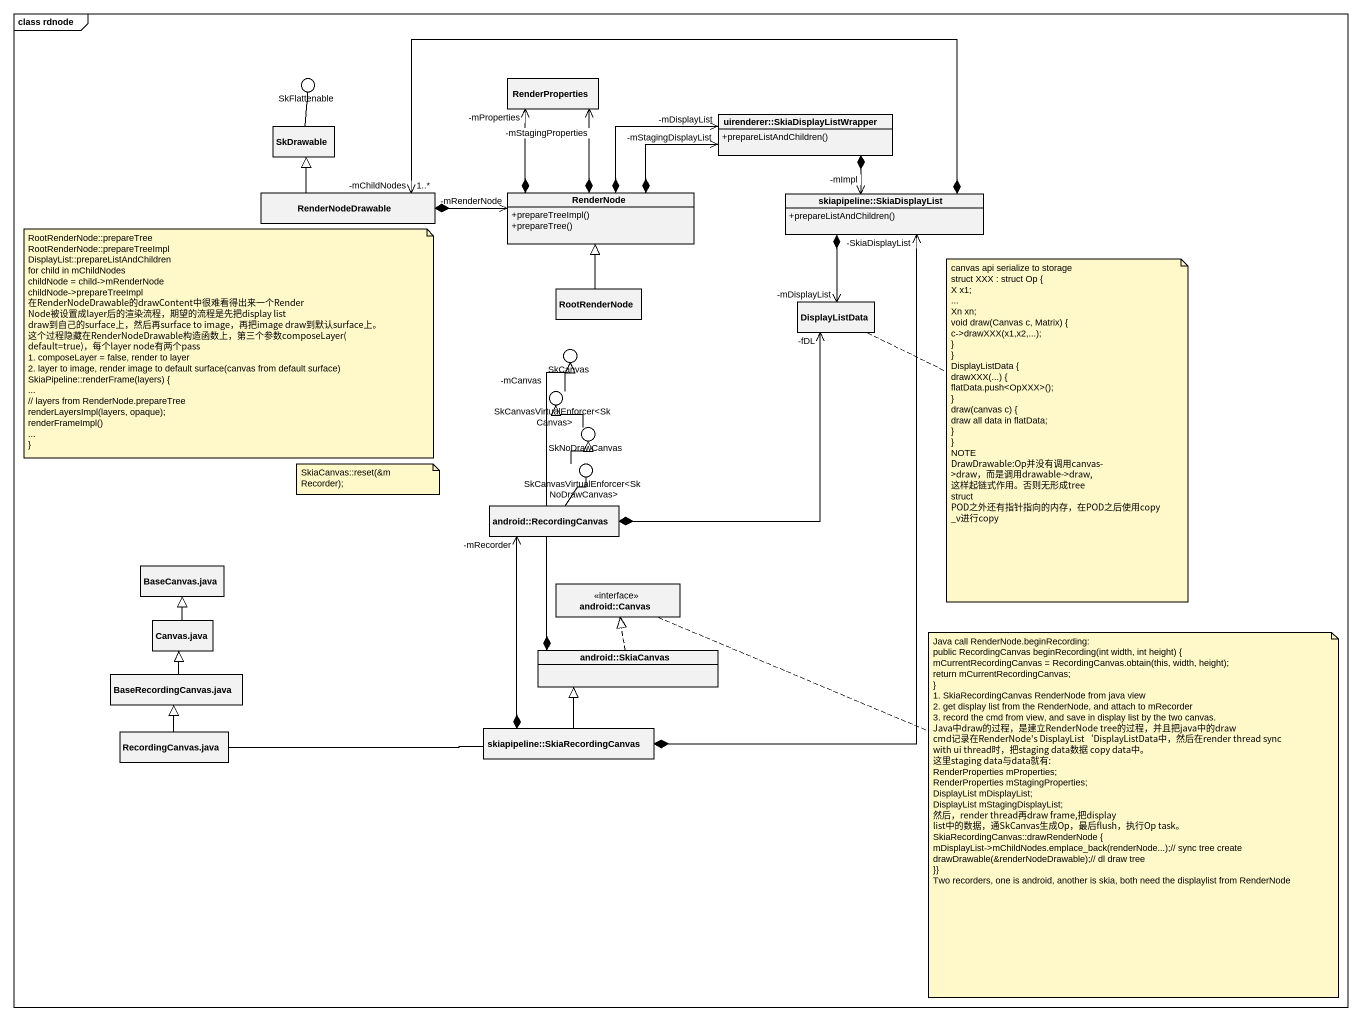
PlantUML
@startuml
mainframe class rdnode
allowmixing
hide circle
hide empty members
skinparam classAttributeIconSize 0
() SkFlattenable
class RenderProperties
class SkDrawable
class "uirenderer::SkiaDisplayListWrapper" as uirenderer {
  +prepareListAndChildren()
}
class RenderNodeDrawable
class RenderNode {
  +prepareTreeImpl()
  +prepareTree()
}
class "skiapipeline::SkiaDisplayList" as skiapipeline_SkiaDisplayList {
  +prepareListAndChildren()
}
class RootRenderNode
class DisplayListData
() SkCanvas
() "SkCanvasVirtualEnforcer<SkCanvas>" as SkCanvasVirtualEnforcer
() SkNoDrawCanvas
() "SkCanvasVirtualEnforcer<SkNoDrawCanvas>" as SkCanvasVirtualEnforcer_2
class "android::RecordingCanvas" as android_RecordingCanvas
class "BaseCanvas.java" as BaseCanvas_java
interface "android::Canvas" as android_Canvas
class "Canvas.java" as Canvas_java
class "android::SkiaCanvas" as android_SkiaCanvas
class "BaseRecordingCanvas.java" as BaseRecordingCanvas_java
class "RecordingCanvas.java" as RecordingCanvas_java
class "skiapipeline::SkiaRecordingCanvas" as skiapipeline
SkDrawable -up- SkFlattenable
uirenderer *--> "-mImpl" skiapipeline_SkiaDisplayList
RenderNodeDrawable -up-|> SkDrawable
RenderNodeDrawable *-right-> "-mRenderNode" RenderNode
RenderNode *-up-> "-mProperties" RenderProperties
RenderNode *-up-> "-mStagingProperties" RenderProperties
RenderNode *-right-> "-mDisplayList" uirenderer
RenderNode *-right-> "-mStagingDisplayList" uirenderer
skiapipeline_SkiaDisplayList *-left-> "-mChildNodes\n1..*" RenderNodeDrawable
skiapipeline_SkiaDisplayList *--> "-mDisplayList" DisplayListData
RootRenderNode -up-|> RenderNode
SkCanvasVirtualEnforcer -up-|> SkCanvas
SkNoDrawCanvas -up-|> SkCanvasVirtualEnforcer
SkCanvasVirtualEnforcer_2 -up-|> SkNoDrawCanvas
android_RecordingCanvas *-up-> "-fDL" DisplayListData
android_RecordingCanvas -up- SkCanvasVirtualEnforcer_2
Canvas_java -up-|> BaseCanvas_java
android_SkiaCanvas *-up-> "-mCanvas" SkCanvas
android_SkiaCanvas .up.|> android_Canvas
BaseRecordingCanvas_java -up-|> Canvas_java
RecordingCanvas_java -up-|> BaseRecordingCanvas_java
RecordingCanvas_java -right- skiapipeline
skiapipeline *-up-> "-SkiaDisplayList" skiapipeline_SkiaDisplayList
skiapipeline *-up-> "-mRecorder" android_RecordingCanvas
skiapipeline -up-|> android_SkiaCanvas
note as N1
  RootRenderNode::prepareTree
  RootRenderNode::prepareTreeImpl
  DisplayList::prepareListAndChildren
  for child in mChildNodes
  childNode = child->mRenderNode
  childNode->prepareTreeImpl
  在RenderNodeDrawable的drawContent中很难看得出来一个RenderNode被设置成layer后的渲染流程，期望的流程是先把display list draw到自己的surface上，然后再surface to image，再把image draw到默认surface上。
  这个过程隐藏在RenderNodeDrawable构造函数上，第三个参数composeLayer(default=true)，每个layer node有两个pass
  1. composeLayer = false, render to layer
  2. layer to image, render image to default surface(canvas from default surface)
  SkiaPipeline::renderFrame(layers) {
  ~...
  // layers from RenderNode.prepareTree
  renderLayersImpl(layers, opaque);
  renderFrameImpl()
  ~...
  ~}
end note
note right of DisplayListData
  canvas api serialize to storage
  struct XXX : struct Op {
  X x1;
  ~...
  Xn xn;
  void draw(Canvas c, Matrix) {
  c->drawXXX(x1,x2,...);
  ~}
  ~}
  DisplayListData {
  drawXXX(...) {
  flatData.push<OpXXX>();
  ~}
  draw(canvas c) {
  draw all data in flatData;
  ~}
  ~}
  NOTE
  DrawDrawable:Op并没有调用canvas->draw，而是调用drawable->draw,这样起链式作用。否则无形成tree
  struct POD之外还有指针指向的内存，在POD之后使用copy_v进行copy
end note
note as N3
  SkiaCanvas::reset(&mRecorder);
end note
note right of android_Canvas
  Java call RenderNode.beginRecording:
  public RecordingCanvas beginRecording(int width, int height) {
  mCurrentRecordingCanvas = RecordingCanvas.obtain(this, width, height);
  return mCurrentRecordingCanvas;
  ~}
  1. SkiaRecordingCanvas RenderNode from java view
  2. get display list from the RenderNode, and attach to mRecorder
  3. record the cmd from view, and save in display list by the two canvas.
  Java中draw的过程，是建立RenderNode tree的过程，并且把java中的draw cmd记录在RenderNode's DisplayList‘DisplayListData中，然后在render thread sync with ui thread时，把staging data数据 copy data中。
  这里staging data与data就有:
  RenderProperties mProperties;
  RenderProperties mStagingProperties;
  DisplayList mDisplayList;
  DisplayList mStagingDisplayList;
  然后，render thread再draw frame,把display list中的数据，通SkCanvas生成Op，最后flush，执行Op task。
  SkiaRecordingCanvas::drawRenderNode {
  mDisplayList->mChildNodes.emplace_back(renderNode...);// sync tree create
  drawDrawable(&renderNodeDrawable);// dl draw tree
  ~}}
  Two recorders, one is android, another is skia, both need the displaylist from RenderNode
end note
@enduml
